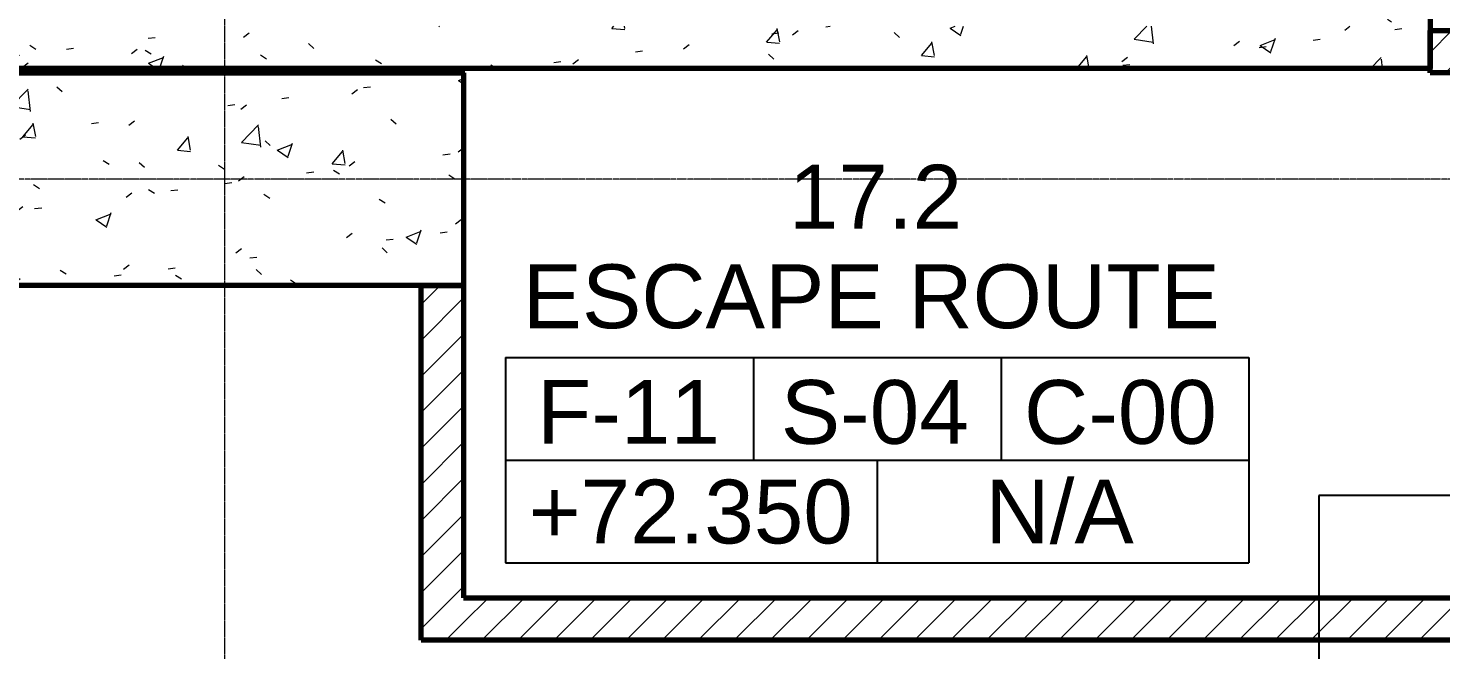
# Model space of a CAD drawing. Header units: millimetres. Extents: x -920221 to -841619, y -18676 to 22445.
# Drawn here: x -859607 to -852957, y 1364 to 4289 of the extents above; entities that cross this region are included whole.
import ezdxf

# ---------------------------------------------------------------- set-up
doc = ezdxf.new("R2010")
doc.units = ezdxf.units.MM
doc.linetypes.add('DPA_Grid _ Level 100', pattern=[10, 5.5, -1.6, 1.3, -1.6])
for name, color, linetype, lineweight in [('A-COLS', 5, 'Continuous', 70), ('A-COLS-E', 1, 'Continuous', 35), ('A-FLOR-E', 2, 'Continuous', 35), ('A-ROOM-IDEN', 3, 'Continuous', 25), ('A-ROOM-LINE', 3, 'Continuous', 25), ('A-WALL', 5, 'Continuous', 35), ('A-WALL-PATT', 1, 'Continuous', 9), ('S-GRID', 251, 'Continuous', 9)]:
    doc.layers.add(name, color=color, linetype=linetype, lineweight=lineweight)
doc.styles.add('Arial_2', font='arial.ttf', dxfattribs={"height": 300})
pattern_1 = [(45, (0, 0), (-84.852814, 84.852814), [])]
pattern_2 = [(50, (0, 0), (728.7365, -63.75582), [76.2, -838.2]), (355, (0, 0), (-140.9716, 764.2276), [60.96, -670.56]), (100.451, (60.7, -5.3), (587.77, 700.46675), [64.76, -712.36]), (46.184, (0, 203.2), (1084.3162, -168.171), [114.3, -1257.3]), (96.636, (90.4, 189.2), (949.6099, 989.7098), [97.14, -1068.54]), (351.184, (0, 203.2), (949.6206, 989.7012), [91.44, -1005.84]), (21, (101.6, 152.4), (606.45787, -409.06057), [76.2, -838.2]), (326, (101.6, 152.4), (247.20834, 736.7529), [60.96, -670.56]), (71.451, (152.14, 118.3), (853.66825, 327.6855), [64.76, -712.36]), (37.5, (0, 0), (12.35469, 338.22012), [33.528, -628.904, 33.528, -647.192, -673.1]), (37.5, (0, 0), (12.35469, 338.22012), [-1343.152, 33.528, -639.572]), (7.5, (0, 0), (267.27887, 400.72213), [33.528, -354.584, 33.528, -613.664, -256.54]), (7.5, (0, 0), (267.27887, 400.72213), [-1035.304, 33.528, -223.012]), (327.5, (-226.57, 0), (542.36333, -22.915345), [33.528, -220.472, 33.528, -758.952, -1051.56]), (327.5, (-226.57, 0), (542.36333, -22.915345), [-1046.48, 33.528, -1018.032]), (317.5, (-328.17, 0), (592.51696, 101.7071), [33.528, -296.672, 33.528, -492.76, -746.76]), (317.5, (-328.17, 0), (592.51696, 101.7071), [-856.488, 33.528, -713.232])]

# ---------------------------------------------------------------- blocks, each defined once
blk = doc.blocks.new('DPA_Room Tag Box - Standard-4486259-4280-01 ENLARGED LOWER PLATFORM LEVEL - REFLECTED CEILING PLAN - SHEET 1')
at = {"layer": 'A-ROOM-LINE'}
for p, q in [((-17.5, -2.936), (-17.5, -12.604)), ((-17.5, -2.936), (17.5, -2.936)), ((-5.833, -2.936), (-5.833, -7.77)), ((5.833, -2.936), (5.833, -7.77)), ((17.5, -2.936), (17.5, -12.604)), ((-17.5, -7.77), (17.5, -7.77)), ((0, -7.77), (0, -12.604)), ((-17.5, -12.604), (17.5, -12.604))]:
    blk.add_line(p, q, dxfattribs=at)
blk = doc.blocks.new('*U192')
at = {"layer": 'S-GRID', "linetype": 'DPA_Grid _ Level 100'}
for p, q in [((0, -21384.7), (0, 16961.2)), ((12525, 0), (-60212.9, 0))]:
    blk.add_line(p, q, dxfattribs=at)

msp = doc.modelspace()

# ---------------------------------------------------------------- hatches: boundary and pattern name
at = {"layer": 'A-COLS-E', "lineweight": 9}
h = msp.add_hatch(dxfattribs=at)
h.set_pattern_fill('FP_1', color=256, style=0, pattern_type=2)
h.set_pattern_definition(pattern_2)
h.paths.add_polyline_path([(-857557.4, 3079), (-857557.4, 4079), (-859807.4, 4079), (-859807.4, 3079)])
at = {"layer": 'A-WALL-PATT', "lineweight": 9}
h = msp.add_hatch(dxfattribs=at)
h.set_pattern_fill('FP_1', color=256, style=0, pattern_type=2)
h.set_pattern_definition(pattern_2)
h.paths.add_polyline_path([(-853207.4, 4099), (-853007.4, 4099), (-853007.4, 7599), (-853207.4, 7599), (-853207.4, 4299)])
h = msp.add_hatch(dxfattribs=at)
h.set_pattern_fill('FP_1', color=256, style=0, pattern_type=2)
h.set_pattern_definition(pattern_2)
h.paths.add_polyline_path([(-853207.4, 4099), (-853207.4, 4299), (-859807.4, 4299), (-859807.4, 4099), (-854903.5, 4099)])
h = msp.add_hatch(dxfattribs=at)
h.set_pattern_fill('FP_2', color=256, style=0, pattern_type=2)
h.set_pattern_definition(pattern_1)
h.paths.add_polyline_path([(-852382.4, 4079), (-852382.4, 4279), (-853007.4, 4279), (-853007.4, 4079)])
h = msp.add_hatch(dxfattribs=at)
h.set_pattern_fill('FP_2', color=256, style=0, pattern_type=2)
h.set_pattern_definition(pattern_1)
h.paths.add_polyline_path([(-857757.4, 1409), (-857557.4, 1409), (-857557.4, 3079), (-857757.4, 3079)])
h = msp.add_hatch(dxfattribs=at)
h.set_pattern_fill('FP_2', color=256, style=0, pattern_type=2)
h.set_pattern_definition(pattern_1)
h.paths.add_polyline_path([(-852382.4, 1409), (-852382.4, 1609), (-857557.4, 1609), (-857557.4, 1409), (-852708, 1409)])

# ---------------------------------------------------------------- linework, layer by layer
at = {"layer": 'A-COLS'}
for p, q in [((-859807.4, 4079), (-857557.4, 4079)), ((-857557.4, 4079), (-857557.4, 3079)), ((-857557.4, 3079), (-859807.4, 3079))]:
    msp.add_line(p, q, dxfattribs=at)
at = {"layer": 'A-FLOR-E'}
for p, q in [((-857557.4, 1609), (-857557.4, 4099)), ((-857557.4, 4099), (-853007.4, 4099)), ((-853007.4, 4099), (-857557.4, 4099)), ((-857557.4, 4099), (-857557.4, 1609)), ((-852382.4, 1609), (-857557.4, 1609)), ((-857557.4, 1609), (-852382.4, 1609))]:
    msp.add_line(p, q, dxfattribs=at)
at = {"layer": 'A-ROOM-IDEN'}
for p, q in [((-853530.6, 2090.9), (-853530.6, -1233.9)), ((-851504, 2090.9), (-853530.6, 2090.9))]:
    msp.add_line(p, q, dxfattribs=at)
at = {"layer": 'A-WALL', "color": 7, "lineweight": 70}
for p, q in [((-853007.4, 7599), (-853007.4, 4099)), ((-853007.4, 4079), (-853007.4, 4279)), ((-853007.4, 4279), (-852382.4, 4279)), ((-853207.4, 4099), (-859807.4, 4099)), ((-853007.4, 4099), (-853207.4, 4099)), ((-852382.4, 4079), (-853007.4, 4079)), ((-857757.4, 1409), (-857757.4, 3079)), ((-857757.4, 3079), (-857557.4, 3079)), ((-857557.4, 3079), (-857557.4, 1609)), ((-857557.4, 1609), (-852382.4, 1609)), ((-857557.4, 1409), (-857757.4, 1409)), ((-852382.4, 1409), (-857557.4, 1409))]:
    msp.add_line(p, q, dxfattribs=at)

# ---------------------------------------------------------------- block references
msp.add_blockref('*U192', (-858682.4, 3579))
at = {"layer": 'A-ROOM-IDEN', "xscale": 99.99999999999993, "yscale": 99.99999999999993, "zscale": 99.99999999999993}
msp.add_blockref('DPA_Room Tag Box - Standard-4486259-4280-01 ENLARGED LOWER PLATFORM LEVEL - REFLECTED CEILING PLAN - SHEET 1', (-855609.9, 3034), dxfattribs=at)

# ---------------------------------------------------------------- texts
at = {"layer": 'A-ROOM-IDEN', "lineweight": 9, "char_height": 300, "attachment_point": 1, "style": 'Arial_2'}
for s, insert, width in [('17.2', (-856026, 3646.6), 1010.126), ('ESCAPE ROUTE', (-857279.9, 3177.7), 4040.505), ('F-11', (-857212.5, 2633.5), 1058.227), ('S-04', (-856064.3, 2633.5), 1090.295), ('C-00', (-854919.3, 2633.5), 1114.346), ('+72.350', (-857251.6, 2164.7), 1883.966), ('N/A', (-855100.8, 2164.7), 857.806)]:
    msp.add_mtext(s, dxfattribs=dict(at, insert=insert, width=width))

doc.saveas('drawing.dxf')
